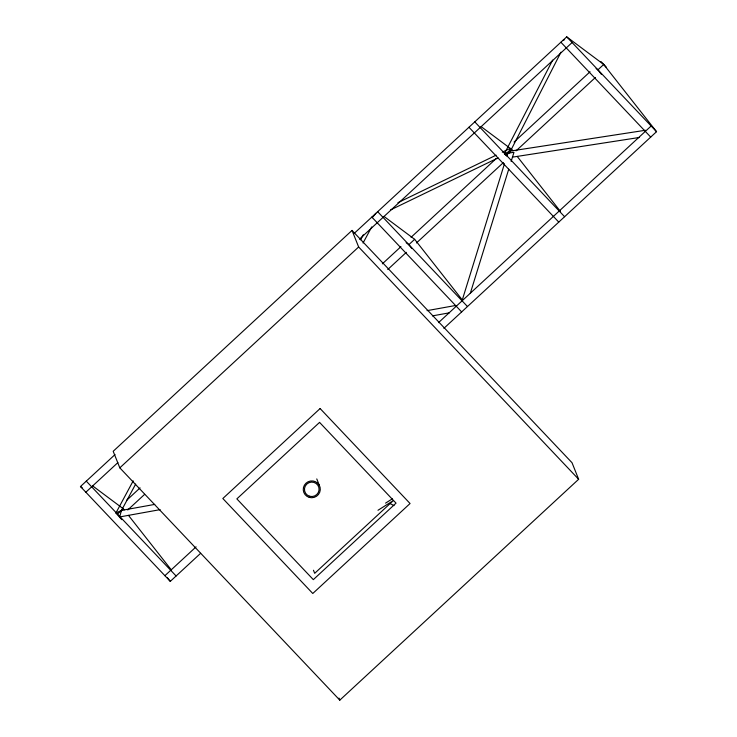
<?xml version="1.0" encoding="UTF-8"?>
<svg xmlns="http://www.w3.org/2000/svg" width="737" height="737" viewBox="0 0 737 737"><rect width="100%" height="100%" fill="white"/><g stroke="black" fill="none" stroke-linecap="round" stroke-linejoin="round"><path stroke-width="1.11" d="M509.507 152.974L560.958 52.17M504.467 163.734L462.292 299.941L414.645 239.313L383.986 216.42M470.307 293.289L508.742 169.169M511.128 161.486L513.965 152.301L507.719 153.241L505.306 154.411M375.87 213.343L372.986 216.816M502.312 152.172L510.225 148.349L506.853 156.051L504.403 153.738L552.667 60.084M121.762 519.64L115.912 513.007L133.204 480.856M135.654 484.098L121.494 510.409L119.652 516.95L160.141 509.636M360.605 239.783L363.323 234.753M363.046 243.026L371.734 226.904M352.028 230.423L113.185 451.293L119.809 467.848L339.803 700.15L578.646 479.271L572.023 462.725L352.028 230.423L358.643 246.978L578.646 479.271M200.621 553.312L170.284 581.373L80.462 486.531L115.027 454.563M354.073 233.5L566.716 36.85L603.714 64.469L656.538 131.693L443.895 328.343M85.851 492.224L117.883 462.596M359.463 239.184L572.105 42.543M119.809 467.848L358.643 246.978M126.58 500.377L140.085 487.885M382.365 263.828L400.937 246.655M411.071 237.286L496.333 158.437M514.067 142.038L590.042 71.775M117.45 514.159L123.282 508.77L124.194 509.921M406.124 242.685L408.814 244.702L414.645 239.313M505.941 154.89L511.764 149.5L512.731 150.726M596.086 68.523L597.882 69.858L603.714 64.469M127.741 509.976L144.627 494.361M387.754 269.521L406.327 252.34M416.46 242.97L503.408 162.564M516.075 150.855L595.432 77.468M164.895 575.689L196.079 546.845M438.506 322.649L651.149 125.999M385.562 503.113L392.36 498.829M377.98 510.271L393.328 500.598L314.69 573.322L313.455 570.235M397.925 202.675L496.112 155.175M390.582 209.907L498.065 157.911M504.403 153.738L509.986 151.14L645.363 130.274M115.912 513.007L121.494 510.409L154.733 504.403M562.755 40.517L564.588 39.678M427.045 310.645L455.328 305.533M432.453 315.878L449.423 312.81M512.473 157.138L639.559 137.441M390.113 503.564L394.009 505.628M481.068 126.571L511.764 149.5M372.553 217.627L371.826 217.083L461.648 311.926M92.595 485.858L123.282 508.77M80.462 486.531L82.277 487.894M601.014 61.622L606.404 67.316M566.716 36.85L656.538 131.693M560.894 42.239L650.716 137.082M474.775 121.872L564.597 216.715M468.953 127.261L558.766 222.104M377.657 211.694L467.479 306.537M86.284 481.141L176.106 575.984M597.882 69.858L601.429 74.373M517.199 156.41L560.35 211.316M408.814 244.702L411.661 248.323M128.459 515.356L171.131 569.655M167.465 577.799L170.284 581.373M316.763 478.921L319.314 485.305M338.983 698.077L339.803 700.15M320.116 408.547L222.832 498.507L312.783 593.488L410.067 503.518L320.116 408.547M319.563 422.393L236.853 498.885L313.326 579.641L396.045 503.141L319.563 422.393M309.595 496.25A7.342 7.213 -21.8 0 0 318.909 487.636A7.342 7.213 -21.8 0 0 306.795 484.071A7.342 7.213 -21.8 0 0 309.595 496.25M309.245 497.392A8.549 8.402 -21.8 0 0 320.088 487.36A8.549 8.402 -21.8 0 0 305.984 483.205A8.549 8.402 -21.8 0 0 309.245 497.392"/></g></svg>
